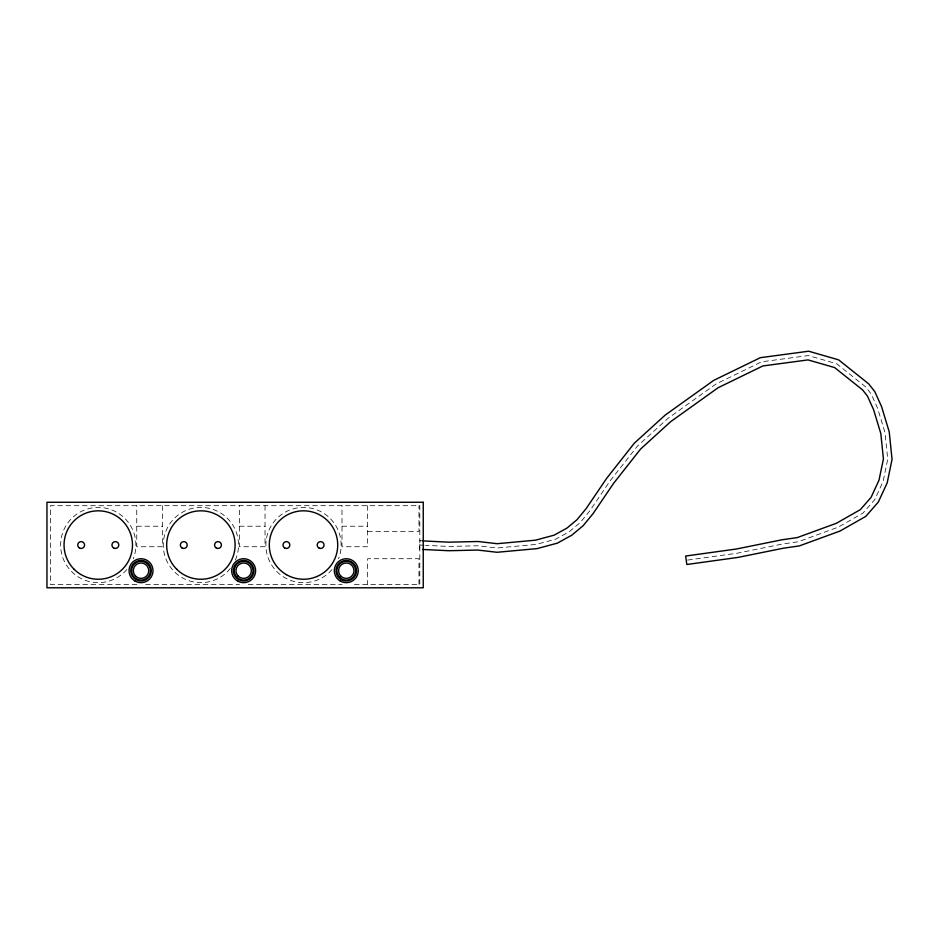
<?xml version="1.0" encoding="UTF-8"?>
<svg xmlns="http://www.w3.org/2000/svg" width="939" height="939" viewBox="0 0 939 939"><rect width="100%" height="100%" fill="white"/><g stroke="black" fill="none" stroke-linecap="round" stroke-linejoin="round"><path stroke-width="0.7" stroke-dasharray="4.7 3.52" d="M419.616 549.303L420.038 540.77M687.641 560.078L737.103 553.224L782.739 543.986L798.314 541.744L838.269 527.143L863.07 513.011L874.679 499.724L883.106 481.496L887.731 459.183L885.019 432.703L877.566 408.113L871.134 393.875L865.605 386.845L836.626 363.722L808.35 355.552L761.623 361.808L715.952 384.028L667.934 418.383L637.452 446.119L610.104 480.874L589.645 511.062L580.056 522.741L569.327 531.674L555.735 539.162L536.31 544.397L497.06 547.989L477.869 545.77L448.783 546.451L425.613 545.313M136.754 526.216L162.4 526.216M239.375 526.216L265.033 526.216M341.996 526.216L367.654 526.216M367.654 531.345L418.97 531.345L418.97 505.698M419.827 540.758L423.243 540.758M136.871 584.375L50.366 584.375L50.366 505.698L419.827 505.698L419.827 584.375L350.916 584.375M145.662 584.375L239.492 584.375M248.295 584.375L342.125 584.375M419.827 545.031L424.17 545.242M418.97 584.375L418.97 558.717L367.654 558.717L367.654 584.375M367.654 505.698L367.654 546.744L341.996 546.744L341.996 505.698M265.033 505.698L265.033 546.744L239.375 546.744L239.375 505.698M162.4 505.698L162.4 546.744L136.754 546.744L136.754 505.698M230.301 568.494A37.63 37.63 0 0 1 167.189 561.78A37.63 37.63 0 0 1 199.96 507.412A37.63 37.63 0 0 1 235.372 560.09M126.777 569.586A37.63 37.63 0 0 1 64.357 561.358A37.63 37.63 0 0 1 96.858 507.436A37.63 37.63 0 0 1 133.291 558.775M332.03 569.586A37.63 37.63 0 0 1 269.61 561.358A37.63 37.63 0 0 1 302.112 507.436A37.63 37.63 0 0 1 338.545 558.775"/><path stroke-width="1.41" d="M422.914 540.911L448.842 542.179L478.068 541.498L497.107 543.704L535.559 540.171L554.127 535.171L566.91 528.129L577.004 519.713L586.218 508.504L606.653 478.35L634.318 443.196L665.235 415.05L713.757 380.354L760.367 357.677L808.679 351.209L838.621 359.848L868.657 383.816L874.808 391.645L881.58 406.61L889.233 431.858L892.05 459.406L887.191 482.846L878.305 502.072L865.805 516.368L840.065 531.028L799.359 545.899L783.466 548.2L737.819 557.437L686.82 564.503L685.646 556.041L736.376 549.01L782.011 539.784L797.27 537.577L836.461 523.246L860.324 509.654L871.063 497.377L879.021 480.146L883.423 458.96L880.817 433.548L873.563 409.615L867.46 396.105L862.554 389.873L834.63 367.583L808.033 359.907L762.867 365.952L718.135 387.713L670.622 421.705L640.598 449.042L613.554 483.397L593.072 513.621L583.096 525.758L571.745 535.218L557.343 543.153L537.073 548.611L497.013 552.285L477.669 550.054L448.736 550.724L422.527 549.444M423.243 502.271L46.95 502.271L46.95 587.791L423.243 587.791L423.243 502.271M284.705 548A3.416 3.416 0 0 0 289.834 545.031A3.416 3.416 0 0 0 284.705 542.073A3.416 3.416 0 0 0 284.705 548M216.287 548A3.416 3.416 0 0 0 221.416 545.031A3.416 3.416 0 0 0 216.287 542.073A3.416 3.416 0 0 0 216.287 548M318.908 548A3.416 3.416 0 0 0 324.037 545.031A3.416 3.416 0 0 0 318.908 542.073A3.416 3.416 0 0 0 318.908 548M74.075 569.222A34.203 34.203 0 0 0 131.307 553.893A34.203 34.203 0 0 0 89.405 511.99A34.203 34.203 0 0 0 74.075 569.222M176.696 569.222A34.203 34.203 0 0 0 233.928 553.893A34.203 34.203 0 0 0 192.037 511.99A34.203 34.203 0 0 0 176.696 569.222M286.407 574.656A34.203 34.203 0 0 0 337.723 545.031A34.203 34.203 0 0 0 286.407 515.405A34.203 34.203 0 0 0 286.407 574.656M79.451 548A3.416 3.416 0 0 0 84.58 545.031A3.416 3.416 0 0 0 79.451 542.073A3.416 3.416 0 0 0 79.451 548M113.654 548A3.416 3.416 0 0 0 118.784 545.031A3.416 3.416 0 0 0 113.654 542.073A3.416 3.416 0 0 0 113.654 548M182.072 548A3.416 3.416 0 0 0 187.201 545.031A3.416 3.416 0 0 0 182.072 542.073A3.416 3.416 0 0 0 182.072 548M135.04 581.065A11.972 11.972 0 0 0 152.998 570.689A11.972 11.972 0 0 0 135.04 560.325A11.972 11.972 0 0 0 135.04 581.065M135.897 579.574A10.259 10.259 0 0 0 151.285 570.689A10.259 10.259 0 0 0 135.897 561.804A10.259 10.259 0 0 0 135.897 579.574M135.58 576.135A7.7 7.7 0 0 0 148.456 572.684A7.7 7.7 0 0 0 139.031 563.259A7.7 7.7 0 0 0 135.58 576.135M136.319 578.835A9.402 9.402 0 0 0 150.428 570.689A9.402 9.402 0 0 0 136.319 562.543A9.402 9.402 0 0 0 136.319 578.835M237.661 581.065A11.972 11.972 0 0 0 255.619 570.689A11.972 11.972 0 0 0 237.661 560.325A11.972 11.972 0 0 0 237.661 581.065M238.518 579.574A10.259 10.259 0 0 0 253.917 570.689A10.259 10.259 0 0 0 238.518 561.804A10.259 10.259 0 0 0 238.518 579.574M238.213 576.135A7.7 7.7 0 0 0 251.089 572.684A7.7 7.7 0 0 0 241.663 563.259A7.7 7.7 0 0 0 238.213 576.135M237.004 577.344A9.402 9.402 0 0 0 252.732 573.13A9.402 9.402 0 0 0 241.217 561.604A9.402 9.402 0 0 0 237.004 577.344M340.294 581.065A11.972 11.972 0 0 0 358.252 570.689A11.972 11.972 0 0 0 340.294 560.325A11.972 11.972 0 0 0 340.294 581.065M341.15 579.574A10.259 10.259 0 0 0 356.538 570.689A10.259 10.259 0 0 0 341.15 561.804A10.259 10.259 0 0 0 341.15 579.574M340.834 576.135A7.7 7.7 0 0 0 353.71 572.684A7.7 7.7 0 0 0 344.284 563.259A7.7 7.7 0 0 0 340.834 576.135M339.625 577.344A9.402 9.402 0 0 0 355.365 573.13A9.402 9.402 0 0 0 343.838 561.604A9.402 9.402 0 0 0 339.625 577.344"/></g></svg>
